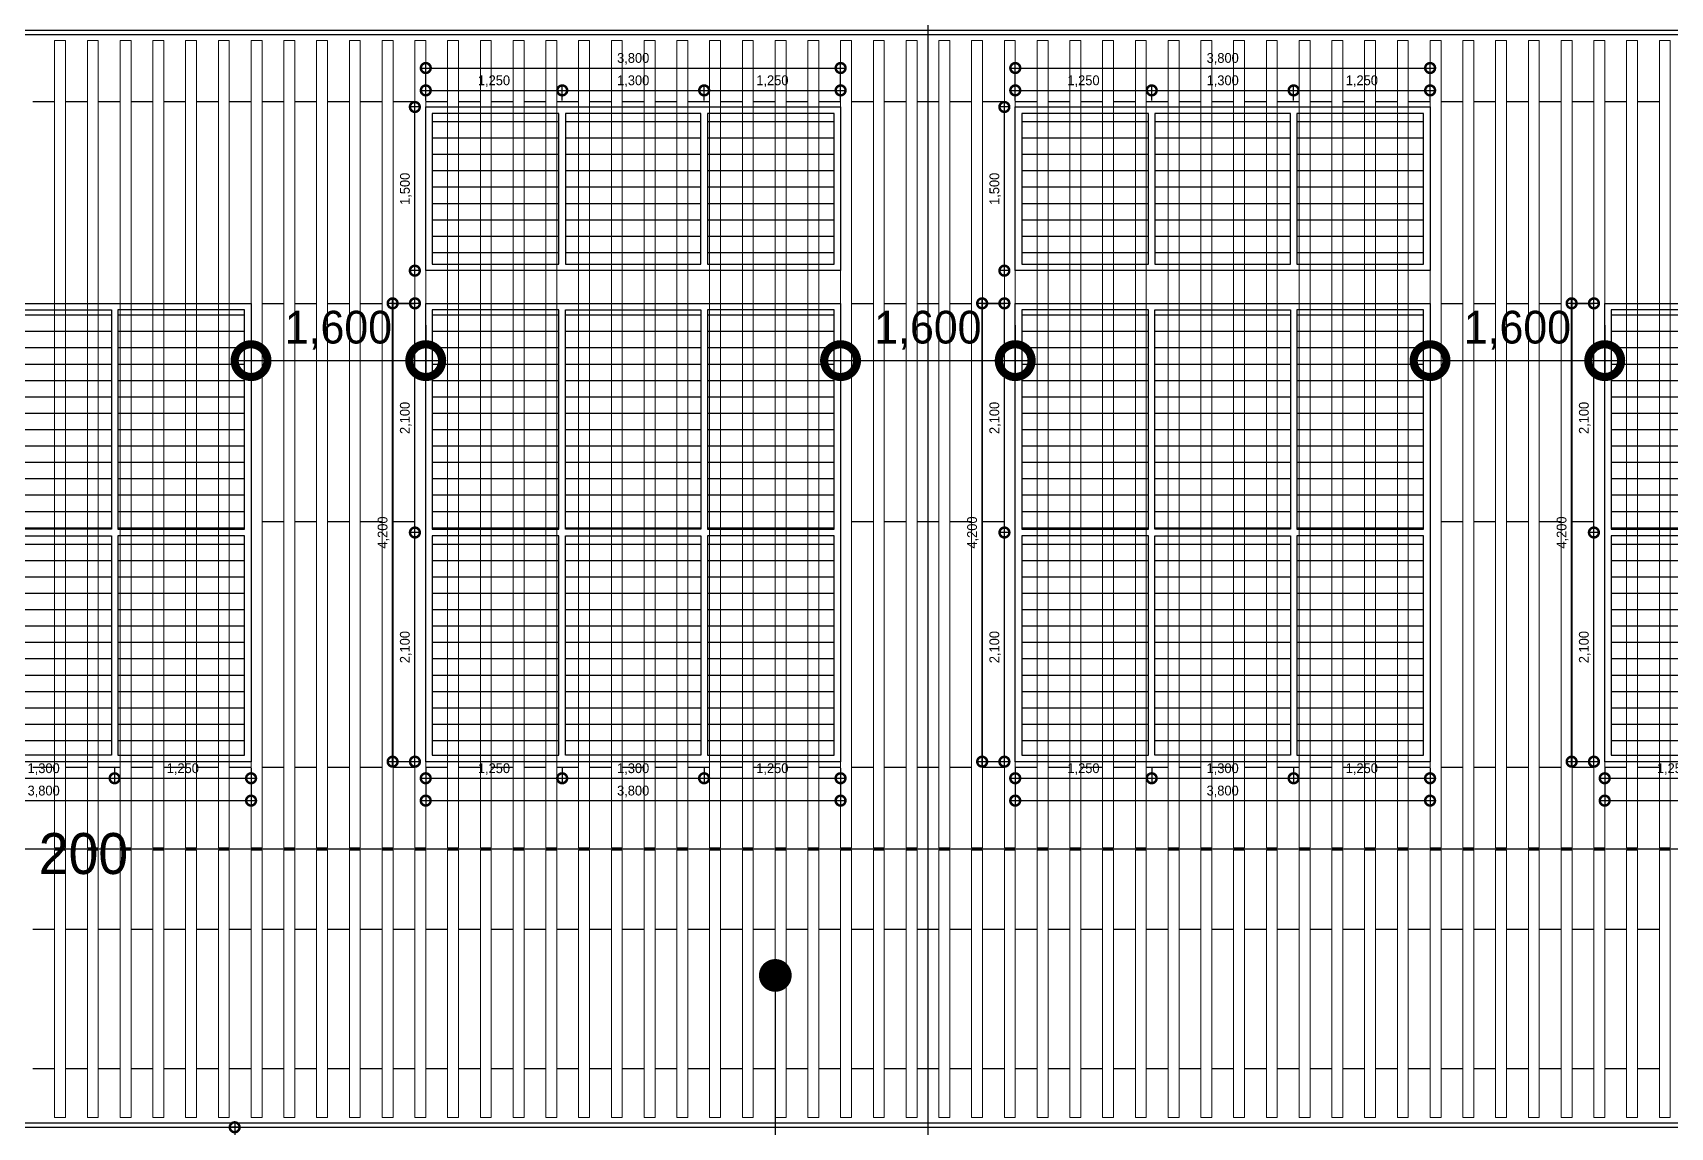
# Model space of a CAD drawing. Extents: x -430745 to 210250, y -41033 to 148500.
# Drawn here: x 83895 to 98895, y 43929 to 53959 of the extents above; entities that cross this region are included whole.
import ezdxf

# ---------------------------------------------------------------- set-up
doc = ezdxf.new("R2010")
doc.units = 0
doc.header["$LTSCALE"] = 250
doc.header["$MEASUREMENT"] = 0
doc.layers.get('0').update_dxf_attribs({"linetype": 'CONTINUOUS'})
doc.layers.get('Defpoints').update_dxf_attribs({"linetype": 'CONTINUOUS'})
for name, color, linetype in [('A-CEN', 1, 'CONTINUOUS'), ('A-DIM', 7, 'CONTINUOUS'), ('A-ELE-251', 251, 'CONTINUOUS'), ('A-ELE-252', 252, 'CONTINUOUS'), ('A-ELE-7', 7, 'CONTINUOUS'), ('A-ELE-8', 8, 'CONTINUOUS')]:
    doc.layers.add(name, color=color, linetype=linetype)
doc.layers.add('A-ELE-9', color=9, linetype='CONTINUOUS', lineweight=5)
doc.layers.add('NOPLOT', color=193, linetype='CONTINUOUS', plot=False)
doc.layers.add('NOPLOT-TEXT', color=41, linetype='CONTINUOUS', plot=False)
doc.styles.add('Gdim', font='')
doc.styles.add('Gtx', font='')
doc.styles.get('Gdim').set_extended_font_data('Dotum')
doc.styles.get('Gtx').set_extended_font_data('Dotum')
doc.dimstyles.new('Gdim100', dxfattribs={"dimscale": 100, "dimtxt": 3, "dimasz": 6, "dimexe": 1.5, "dimexo": 2, "dimgap": 1, "dimtad": 1, "dimdec": 0, "dimzin": 0, "dimdsep": 46, "dimtxsty": 'Gdim', "dimblk": 'DOTSMALL', "dimcen": 1.5, "dimdle": 1.5, "dimclrd": 1, "dimclre": 1, "dimclrt": 256, "dimazin": 0, "dimtfac": 1, "dimtdec": 0, "dimtix": 1, "dimtmove": 2, "dimatfit": 3, "dimldrblk": 'DOTSMALL', "dimfxl": 1.5, "dimtolj": 1, "dimtzin": 0, "dimlwd": -1, "dimlwe": -1, "dimarcsym": 0})
doc.dimstyles.new('Gdim250', dxfattribs={"dimscale": 250, "dimtxt": 3, "dimasz": 6, "dimexe": 1.5, "dimexo": 2, "dimgap": 1, "dimtad": 1, "dimdec": 0, "dimzin": 0, "dimdsep": 46, "dimlunit": 6, "dimtxsty": 'Gdim', "dimblk": 'DOTSMALL', "dimblk1": 'DOTSMALL', "dimblk2": 'DOTSMALL', "dimsah": 1, "dimcen": 1.5, "dimdle": 1.5, "dimclrd": 1, "dimclre": 1, "dimclrt": 256, "dimazin": 0, "dimtfac": 1, "dimtdec": 0, "dimtix": 1, "dimtmove": 2, "dimatfit": 3, "dimldrblk": 'DOTSMALL', "dimfxl": 1.5, "dimtolj": 1, "dimtzin": 0, "dimlwd": -1, "dimlwe": -1, "dimarcsym": 1})

# ---------------------------------------------------------------- blocks, each defined once
blk = doc.blocks.new('A-CEN-NORTH1')
at = {"layer": 'A-CEN'}
for p, q in [((14558111.9, -182238.1), (14558111.9, -289571.4)), ((14490100, -263675.9, 0), (14592511.9, -263675.9, 0))]:
    blk.add_line(p, q, dxfattribs=at)
blk = doc.blocks.new('_DotSmall')
at = {"color": 0, "linetype": 'ByBlock', "const_width": 0.5}
blk.add_lwpolyline([(-0.0625, 0, 1), (0.0625, 0, 1)], format="xyb", close=True, dxfattribs=at)
blk = doc.blocks.new('*D334')
at = {"layer": 'Defpoints', "color": 0, "transparency": 16777216}
for p in [(85895, 51479), (87495, 51479), (87495, 50954)]:
    blk.add_point(p, dxfattribs=at)
at = {"layer": 'NOPLOT', "color": 1, "transparency": 16777216}
for p, q in [((85895, 51279), (85895, 50804)), ((87495, 51279), (87495, 50804)), ((85745, 50954), (87645, 50954))]:
    blk.add_line(p, q, dxfattribs=at)
at = {"layer": 'NOPLOT', "color": 1, "transparency": 16777216, "xscale": 600, "yscale": 600, "zscale": 600, "rotation": 180}
blk.add_blockref('_DotSmall', (85895, 50954), dxfattribs=at)
at = {"layer": 'NOPLOT', "color": 1, "transparency": 16777216, "xscale": 600, "yscale": 600, "zscale": 600}
blk.add_blockref('_DotSmall', (87495, 50954), dxfattribs=at)
at = {"layer": 'NOPLOT', "transparency": 16777216, "insert": (86695, 51233), "char_height": 300, "attachment_point": 5, "style": 'Gdim'}
blk.add_mtext('\\A1;1,600', dxfattribs=at)
blk = doc.blocks.new('*D318')
at = {"layer": 'Defpoints', "color": 0, "transparency": 16777216}
for p in [(91295, 51479), (92895, 51479, 0), (92895, 50954)]:
    blk.add_point(p, dxfattribs=at)
at = {"layer": 'NOPLOT', "color": 1, "transparency": 16777216}
for p, q in [((91295, 51279), (91295, 50804)), ((92895, 51279), (92895, 50804)), ((91145, 50954), (93045, 50954))]:
    blk.add_line(p, q, dxfattribs=at)
at = {"layer": 'NOPLOT', "color": 1, "transparency": 16777216, "xscale": 600, "yscale": 600, "zscale": 600, "rotation": 180}
blk.add_blockref('_DotSmall', (91295, 50954), dxfattribs=at)
at = {"layer": 'NOPLOT', "color": 1, "transparency": 16777216, "xscale": 600, "yscale": 600, "zscale": 600}
blk.add_blockref('_DotSmall', (92895, 50954), dxfattribs=at)
at = {"layer": 'NOPLOT', "transparency": 16777216, "insert": (92095, 51233), "char_height": 300, "attachment_point": 5, "style": 'Gdim'}
blk.add_mtext('\\A1;1,600', dxfattribs=at)
blk = doc.blocks.new('*D319')
at = {"layer": 'Defpoints', "color": 0, "transparency": 16777216}
for p in [(96695, 51479), (98295, 51479), (98295, 50954)]:
    blk.add_point(p, dxfattribs=at)
at = {"layer": 'NOPLOT', "color": 1, "transparency": 16777216}
for p, q in [((96695, 51279), (96695, 50804)), ((98295, 51279), (98295, 50804)), ((96545, 50954), (98445, 50954))]:
    blk.add_line(p, q, dxfattribs=at)
at = {"layer": 'NOPLOT', "color": 1, "transparency": 16777216, "xscale": 600, "yscale": 600, "zscale": 600, "rotation": 180}
blk.add_blockref('_DotSmall', (96695, 50954), dxfattribs=at)
at = {"layer": 'NOPLOT', "color": 1, "transparency": 16777216, "xscale": 600, "yscale": 600, "zscale": 600}
blk.add_blockref('_DotSmall', (98295, 50954), dxfattribs=at)
at = {"layer": 'NOPLOT', "transparency": 16777216, "insert": (97495, 51233), "char_height": 300, "attachment_point": 5, "style": 'Gdim'}
blk.add_mtext('\\A1;1,600', dxfattribs=at)
blk = doc.blocks.new('*D345')
at = {"layer": 'Defpoints', "color": 0, "transparency": 16777216}
for p in [(110569, 52479), (110695, 52479), (110695, 52429), (72095, 37429), (79695, 37429), (79695, 36904)]:
    blk.add_point(p, dxfattribs=at)
at = {"layer": 'NOPLOT', "color": 1, "transparency": 16777216}
for p, q in [((110569, 52479), (110569, 53079)), ((110495, 52479), (110419, 52479)), ((110495, 52429), (110419, 52429)), ((110569, 52429), (110569, 52479)), ((110569, 52429), (110569, 51829)), ((72095, 37229), (72095, 36754)), ((79695, 37229), (79695, 36754)), ((71945, 36904), (79845, 36904))]:
    blk.add_line(p, q, dxfattribs=at)
at = {"layer": 'NOPLOT', "color": 1, "transparency": 16777216, "xscale": 600, "yscale": 600, "zscale": 600}
for p, rotation in [((110569, 52479), 270), ((110569, 52429), 90), ((72095, 36904), 180)]:
    blk.add_blockref('_DotSmall', p, dxfattribs=dict(at, rotation=rotation))
blk.add_blockref('_DotSmall', (79695, 36904), dxfattribs=at)
at = {"layer": 'NOPLOT', "transparency": 16777216, "insert": (110319, 52454), "char_height": 300, "attachment_point": 5, "rotation": 90, "style": 'Gdim'}
blk.add_mtext('\\A1;50', dxfattribs=at)
at = {"layer": 'NOPLOT', "transparency": 16777216, "insert": (75895, 37183), "char_height": 300, "attachment_point": 5, "style": 'Gdim'}
blk.add_mtext('\\A1;7,600', dxfattribs=at)
blk = doc.blocks.new('*D65')
at = {"layer": 'Defpoints', "color": 0, "transparency": 16777216}
for p in [(360, 3226), (-890, 3074), (360, 3074)]:
    blk.add_point(p, dxfattribs=at)
at = {"layer": 'NOPLOT', "color": 1, "transparency": 16777216}
for p, q in [((-935, 3226), (405, 3226)), ((-890, 3134), (-890, 3271)), ((360, 3134), (360, 3271))]:
    blk.add_line(p, q, dxfattribs=at)
at = {"layer": 'NOPLOT', "color": 1, "transparency": 16777216, "xscale": 180, "yscale": 180, "zscale": 180, "rotation": 180}
blk.add_blockref('_DotSmall', (-890, 3226), dxfattribs=at)
at = {"layer": 'NOPLOT', "color": 1, "transparency": 16777216, "xscale": 180, "yscale": 180, "zscale": 180}
blk.add_blockref('_DotSmall', (360, 3226), dxfattribs=at)
at = {"layer": 'NOPLOT', "transparency": 16777216, "insert": (-265, 3310), "char_height": 90, "attachment_point": 5, "style": 'Gdim'}
blk.add_mtext('\\A1;1,250', dxfattribs=at)
blk = doc.blocks.new('*D66')
at = {"layer": 'Defpoints', "color": 0, "transparency": 16777216}
for p in [(-990, 3074), (-890, 3074), (-890, 1574)]:
    blk.add_point(p, dxfattribs=at)
at = {"layer": 'NOPLOT', "color": 1, "transparency": 16777216}
for p, q in [((-950, 3074), (-1035, 3074)), ((-990, 1529), (-990, 3119)), ((-950, 1574), (-1035, 1574))]:
    blk.add_line(p, q, dxfattribs=at)
at = {"layer": 'NOPLOT', "color": 1, "transparency": 16777216, "xscale": 180, "yscale": 180, "zscale": 180}
for p, rotation in [((-990, 3074), 90), ((-990, 1574), 270)]:
    blk.add_blockref('_DotSmall', p, dxfattribs=dict(at, rotation=rotation))
at = {"layer": 'NOPLOT', "transparency": 16777216, "insert": (-1073, 2324), "char_height": 90, "attachment_point": 5, "rotation": 90, "style": 'Gdim'}
blk.add_mtext('\\A1;1,500', dxfattribs=at)
blk = doc.blocks.new('*D69')
at = {"layer": 'Defpoints', "color": 0, "transparency": 16777216}
for p in [(2910, 3431), (-890, 3074), (2910, 3074)]:
    blk.add_point(p, dxfattribs=at)
at = {"layer": 'NOPLOT', "color": 1, "transparency": 16777216}
for p, q in [((-890, 3134), (-890, 3476)), ((2910, 3134), (2910, 3476)), ((-935, 3431), (2955, 3431))]:
    blk.add_line(p, q, dxfattribs=at)
at = {"layer": 'NOPLOT', "color": 1, "transparency": 16777216, "xscale": 180, "yscale": 180, "zscale": 180, "rotation": 180}
blk.add_blockref('_DotSmall', (-890, 3431), dxfattribs=at)
at = {"layer": 'NOPLOT', "color": 1, "transparency": 16777216, "xscale": 180, "yscale": 180, "zscale": 180}
blk.add_blockref('_DotSmall', (2910, 3431), dxfattribs=at)
at = {"layer": 'NOPLOT', "transparency": 16777216, "insert": (1010, 3515), "char_height": 90, "attachment_point": 5, "style": 'Gdim'}
blk.add_mtext('\\A1;3,800', dxfattribs=at)
blk = doc.blocks.new('*D67')
at = {"layer": 'Defpoints', "color": 0, "transparency": 16777216}
for p in [(1660, 3226), (360, 3074), (1660, 3074)]:
    blk.add_point(p, dxfattribs=at)
at = {"layer": 'NOPLOT', "color": 1, "transparency": 16777216}
for p, q in [((315, 3226), (1705, 3226)), ((360, 3134), (360, 3271)), ((1660, 3134), (1660, 3271))]:
    blk.add_line(p, q, dxfattribs=at)
at = {"layer": 'NOPLOT', "color": 1, "transparency": 16777216, "xscale": 180, "yscale": 180, "zscale": 180, "rotation": 180}
blk.add_blockref('_DotSmall', (360, 3226), dxfattribs=at)
at = {"layer": 'NOPLOT', "color": 1, "transparency": 16777216, "xscale": 180, "yscale": 180, "zscale": 180}
blk.add_blockref('_DotSmall', (1660, 3226), dxfattribs=at)
at = {"layer": 'NOPLOT', "transparency": 16777216, "insert": (1010, 3310), "char_height": 90, "attachment_point": 5, "style": 'Gdim'}
blk.add_mtext('\\A1;1,300', dxfattribs=at)
blk = doc.blocks.new('*D68')
at = {"layer": 'Defpoints', "color": 0, "transparency": 16777216}
for p in [(2910, 3226), (1660, 3074), (2910, 3074)]:
    blk.add_point(p, dxfattribs=at)
at = {"layer": 'NOPLOT', "color": 1, "transparency": 16777216}
for p, q in [((1615, 3226), (2955, 3226)), ((1660, 3134), (1660, 3271)), ((2910, 3134), (2910, 3271))]:
    blk.add_line(p, q, dxfattribs=at)
at = {"layer": 'NOPLOT', "color": 1, "transparency": 16777216, "xscale": 180, "yscale": 180, "zscale": 180, "rotation": 180}
blk.add_blockref('_DotSmall', (1660, 3226), dxfattribs=at)
at = {"layer": 'NOPLOT', "color": 1, "transparency": 16777216, "xscale": 180, "yscale": 180, "zscale": 180}
blk.add_blockref('_DotSmall', (2910, 3226), dxfattribs=at)
at = {"layer": 'NOPLOT', "transparency": 16777216, "insert": (2285, 3310), "char_height": 90, "attachment_point": 5, "style": 'Gdim'}
blk.add_mtext('\\A1;1,250', dxfattribs=at)
blk = doc.blocks.new('*D70')
at = {"layer": 'Defpoints', "color": 0, "transparency": 16777216}
for p in [(60396, 49379), (60495, 49379), (60495, 47279)]:
    blk.add_point(p, dxfattribs=at)
at = {"layer": 'NOPLOT', "color": 1, "transparency": 16777216}
for p, q in [((60435, 49379), (60351, 49379)), ((60396, 47234), (60396, 49424)), ((60435, 47279), (60351, 47279))]:
    blk.add_line(p, q, dxfattribs=at)
at = {"layer": 'NOPLOT', "color": 1, "transparency": 16777216, "xscale": 180, "yscale": 180, "zscale": 180}
for p, rotation in [((60396, 49379), 90), ((60396, 47279), 270)]:
    blk.add_blockref('_DotSmall', p, dxfattribs=dict(at, rotation=rotation))
at = {"layer": 'NOPLOT', "transparency": 16777216, "insert": (60312, 48329), "char_height": 90, "attachment_point": 5, "rotation": 90, "style": 'Gdim'}
blk.add_mtext('\\A1;2,100', dxfattribs=at)
blk = doc.blocks.new('*D71')
at = {"layer": 'Defpoints', "color": 0, "transparency": 16777216}
for p in [(60495, 47279), (61745, 47279), (61745, 47127)]:
    blk.add_point(p, dxfattribs=at)
at = {"layer": 'NOPLOT', "color": 1, "transparency": 16777216}
for p, q in [((60450, 47127), (61790, 47127)), ((60495, 47219), (60495, 47082)), ((61745, 47219), (61745, 47082))]:
    blk.add_line(p, q, dxfattribs=at)
at = {"layer": 'NOPLOT', "color": 1, "transparency": 16777216, "xscale": 180, "yscale": 180, "zscale": 180, "rotation": 180}
blk.add_blockref('_DotSmall', (60495, 47127), dxfattribs=at)
at = {"layer": 'NOPLOT', "color": 1, "transparency": 16777216, "xscale": 180, "yscale": 180, "zscale": 180}
blk.add_blockref('_DotSmall', (61745, 47127), dxfattribs=at)
at = {"layer": 'NOPLOT', "transparency": 16777216, "insert": (61120, 47211), "char_height": 90, "attachment_point": 5, "style": 'Gdim'}
blk.add_mtext('\\A1;1,250', dxfattribs=at)
blk = doc.blocks.new('*D72')
at = {"layer": 'Defpoints', "color": 0, "transparency": 16777216}
for p in [(61745, 47279), (63045, 47279), (63045, 47127)]:
    blk.add_point(p, dxfattribs=at)
at = {"layer": 'NOPLOT', "color": 1, "transparency": 16777216}
for p, q in [((61700, 47127), (63090, 47127)), ((61745, 47219), (61745, 47082)), ((63045, 47219), (63045, 47082))]:
    blk.add_line(p, q, dxfattribs=at)
at = {"layer": 'NOPLOT', "color": 1, "transparency": 16777216, "xscale": 180, "yscale": 180, "zscale": 180, "rotation": 180}
blk.add_blockref('_DotSmall', (61745, 47127), dxfattribs=at)
at = {"layer": 'NOPLOT', "color": 1, "transparency": 16777216, "xscale": 180, "yscale": 180, "zscale": 180}
blk.add_blockref('_DotSmall', (63045, 47127), dxfattribs=at)
at = {"layer": 'NOPLOT', "transparency": 16777216, "insert": (62395, 47211), "char_height": 90, "attachment_point": 5, "style": 'Gdim'}
blk.add_mtext('\\A1;1,300', dxfattribs=at)
blk = doc.blocks.new('*D73')
at = {"layer": 'Defpoints', "color": 0, "transparency": 16777216}
for p in [(63045, 47279), (64295, 47279), (64295, 47127)]:
    blk.add_point(p, dxfattribs=at)
at = {"layer": 'NOPLOT', "color": 1, "transparency": 16777216}
for p, q in [((63000, 47127), (64340, 47127)), ((63045, 47219), (63045, 47082)), ((64295, 47219), (64295, 47082))]:
    blk.add_line(p, q, dxfattribs=at)
at = {"layer": 'NOPLOT', "color": 1, "transparency": 16777216, "xscale": 180, "yscale": 180, "zscale": 180, "rotation": 180}
blk.add_blockref('_DotSmall', (63045, 47127), dxfattribs=at)
at = {"layer": 'NOPLOT', "color": 1, "transparency": 16777216, "xscale": 180, "yscale": 180, "zscale": 180}
blk.add_blockref('_DotSmall', (64295, 47127), dxfattribs=at)
at = {"layer": 'NOPLOT', "transparency": 16777216, "insert": (63670, 47211), "char_height": 90, "attachment_point": 5, "style": 'Gdim'}
blk.add_mtext('\\A1;1,250', dxfattribs=at)
blk = doc.blocks.new('*D74')
at = {"layer": 'Defpoints', "color": 0, "transparency": 16777216}
for p in [(60495, 47279), (64295, 47279), (64295, 46922)]:
    blk.add_point(p, dxfattribs=at)
at = {"layer": 'NOPLOT', "color": 1, "transparency": 16777216}
for p, q in [((60495, 47219), (60495, 46877)), ((64295, 47219), (64295, 46877)), ((60450, 46922), (64340, 46922))]:
    blk.add_line(p, q, dxfattribs=at)
at = {"layer": 'NOPLOT', "color": 1, "transparency": 16777216, "xscale": 180, "yscale": 180, "zscale": 180, "rotation": 180}
blk.add_blockref('_DotSmall', (60495, 46922), dxfattribs=at)
at = {"layer": 'NOPLOT', "color": 1, "transparency": 16777216, "xscale": 180, "yscale": 180, "zscale": 180}
blk.add_blockref('_DotSmall', (64295, 46922), dxfattribs=at)
at = {"layer": 'NOPLOT', "transparency": 16777216, "insert": (62395, 47006), "char_height": 90, "attachment_point": 5, "style": 'Gdim'}
blk.add_mtext('\\A1;3,800', dxfattribs=at)
blk = doc.blocks.new('*D75')
at = {"layer": 'Defpoints', "color": 0, "transparency": 16777216}
for p in [(60396, 51479), (60495, 51479), (60495, 49379)]:
    blk.add_point(p, dxfattribs=at)
at = {"layer": 'NOPLOT', "color": 1, "transparency": 16777216}
for p, q in [((60435, 51479), (60351, 51479)), ((60396, 49334), (60396, 51524)), ((60435, 49379), (60351, 49379))]:
    blk.add_line(p, q, dxfattribs=at)
at = {"layer": 'NOPLOT', "color": 1, "transparency": 16777216, "xscale": 180, "yscale": 180, "zscale": 180}
for p, rotation in [((60396, 51479), 90), ((60396, 49379), 270)]:
    blk.add_blockref('_DotSmall', p, dxfattribs=dict(at, rotation=rotation))
at = {"layer": 'NOPLOT', "transparency": 16777216, "insert": (60312, 50429), "char_height": 90, "attachment_point": 5, "rotation": 90, "style": 'Gdim'}
blk.add_mtext('\\A1;2,100', dxfattribs=at)
blk = doc.blocks.new('*D76')
at = {"layer": 'Defpoints', "color": 0, "transparency": 16777216}
for p in [(60192, 51479), (60495, 51479), (60495, 47279)]:
    blk.add_point(p, dxfattribs=at)
at = {"layer": 'NOPLOT', "color": 1, "transparency": 16777216}
for p, q in [((60435, 51479), (60147, 51479)), ((60192, 47234), (60192, 51524)), ((60435, 47279), (60147, 47279))]:
    blk.add_line(p, q, dxfattribs=at)
at = {"layer": 'NOPLOT', "color": 1, "transparency": 16777216, "xscale": 180, "yscale": 180, "zscale": 180}
for p, rotation in [((60192, 51479), 90), ((60192, 47279), 270)]:
    blk.add_blockref('_DotSmall', p, dxfattribs=dict(at, rotation=rotation))
at = {"layer": 'NOPLOT', "transparency": 16777216, "insert": (60108, 49379), "char_height": 90, "attachment_point": 5, "rotation": 90, "style": 'Gdim'}
blk.add_mtext('\\A1;4,200', dxfattribs=at)
blk = doc.blocks.new('*D363')
at = {"layer": 'Defpoints', "color": 0, "transparency": 16777216}
for p in [(85845, 43929), (85745, 43399), (85845, 43399)]:
    blk.add_point(p, dxfattribs=at)
at = {"layer": 'NOPLOT', "color": 1, "transparency": 16777216}
for p, q in [((85745, 43974), (85745, 43354)), ((85785, 43929), (85700, 43929)), ((85785, 43399), (85700, 43399))]:
    blk.add_line(p, q, dxfattribs=at)
at = {"layer": 'NOPLOT', "color": 1, "transparency": 16777216, "xscale": 180, "yscale": 180, "zscale": 180}
for p, rotation in [((85745, 43929), 90), ((85745, 43399), 270)]:
    blk.add_blockref('_DotSmall', p, dxfattribs=dict(at, rotation=rotation))
at = {"layer": 'NOPLOT', "transparency": 16777216, "insert": (85670, 43664), "char_height": 90, "attachment_point": 5, "rotation": 90, "style": 'Gdim'}
blk.add_mtext('\\A1;530', dxfattribs=at)
blk = doc.blocks.new('A$Ce37017e7')
for p, q in [((33360, -610), (33560, -610)), ((33660, -610), (33860, -610)), ((33960, -610), (34160, -610)), ((34260, -610), (34460, -610)), ((34560, -610), (34760, -610)), ((34860, -610), (35060, -610)), ((35160, -610), (35360, -610)), ((35460, -610), (35660, -610)), ((35760, -610), (35960, -610)), ((36060, -610), (36260, -610)), ((36360, -610), (36560, -610)), ((36660, -610), (36860, -610)), ((36960, -610), (37160, -610)), ((37260, -610), (37460, -610)), ((37560, -610), (37760, -610)), ((37860, -610), (38060, -610)), ((38160, -610), (38360, -610)), ((38460, -610), (38660, -610)), ((38760, -610), (38960, -610)), ((39060, -610), (39260, -610)), ((39360, -610), (39560, -610)), ((39660, -610), (39860, -610)), ((39960, -610), (40160, -610)), ((40260, -610), (40460, -610)), ((40560, -610), (40760, -610)), ((40860, -610), (41060, -610)), ((41160, -610), (41360, -610)), ((41460, -610), (41660, -610)), ((41760, -610), (41960, -610)), ((42060, -610), (42260, -610)), ((42360, -610), (42560, -610)), ((42660, -610), (42860, -610)), ((42960, -610), (43160, -610)), ((43260, -610), (43460, -610)), ((43560, -610), (43760, -610)), ((43860, -610), (44060, -610)), ((44160, -610), (44360, -610)), ((44460, -610), (44660, -610)), ((44760, -610), (44960, -610)), ((45060, -610), (45260, -610)), ((45360, -610), (45560, -610)), ((45660, -610), (45860, -610)), ((45960, -610), (46160, -610)), ((46260, -610), (46460, -610)), ((46560, -610), (46760, -610)), ((46860, -610), (47060, -610)), ((47160, -610), (47360, -610)), ((47460, -610), (47660, -610)), ((47760, -610), (47960, -610)), ((48060, -610), (48260, -610)), ((33360, -2460, 0), (33560, -2460, 0)), ((33660, -2460, 0), (33860, -2460, 0)), ((33960, -2460, 0), (34160, -2460, 0)), ((34260, -2460, 0), (34460, -2460, 0)), ((34560, -2460, 0), (34760, -2460, 0)), ((34860, -2460, 0), (35060, -2460, 0)), ((35160, -2460, 0), (35360, -2460, 0)), ((35460, -2460, 0), (35660, -2460, 0)), ((35760, -2460, 0), (35960, -2460, 0)), ((36060, -2460, 0), (36260, -2460, 0)), ((36360, -2460, 0), (36560, -2460, 0)), ((36660, -2460, 0), (36860, -2460, 0)), ((36960, -2460, 0), (37160, -2460, 0)), ((37260, -2460, 0), (37460, -2460, 0)), ((37560, -2460, 0), (37760, -2460, 0)), ((37860, -2460, 0), (38060, -2460, 0)), ((38160, -2460, 0), (38360, -2460, 0)), ((38460, -2460, 0), (38660, -2460, 0)), ((38760, -2460, 0), (38960, -2460, 0)), ((39060, -2460, 0), (39260, -2460, 0)), ((39360, -2460, 0), (39560, -2460, 0)), ((39660, -2460, 0), (39860, -2460, 0)), ((39960, -2460, 0), (40160, -2460, 0)), ((40260, -2460, 0), (40460, -2460, 0)), ((40560, -2460, 0), (40760, -2460, 0)), ((40860, -2460, 0), (41060, -2460, 0)), ((41160, -2460, 0), (41360, -2460, 0)), ((41460, -2460, 0), (41660, -2460, 0)), ((41760, -2460, 0), (41960, -2460, 0)), ((42060, -2460, 0), (42260, -2460, 0)), ((42360, -2460, 0), (42560, -2460, 0)), ((42660, -2460, 0), (42860, -2460, 0)), ((42960, -2460, 0), (43160, -2460, 0)), ((43260, -2460, 0), (43460, -2460, 0)), ((43560, -2460, 0), (43760, -2460, 0)), ((43860, -2460, 0), (44060, -2460, 0)), ((44160, -2460, 0), (44360, -2460, 0)), ((44460, -2460, 0), (44660, -2460, 0)), ((44760, -2460, 0), (44960, -2460, 0)), ((45060, -2460, 0), (45260, -2460, 0)), ((45360, -2460, 0), (45560, -2460, 0)), ((45660, -2460, 0), (45860, -2460, 0)), ((45960, -2460, 0), (46160, -2460, 0)), ((46260, -2460, 0), (46460, -2460, 0)), ((46560, -2460, 0), (46760, -2460, 0)), ((46860, -2460, 0), (47060, -2460, 0)), ((47160, -2460, 0), (47360, -2460, 0)), ((47460, -2460, 0), (47660, -2460, 0)), ((47760, -2460, 0), (47960, -2460, 0)), ((48060, -2460, 0), (48260, -2460, 0)), ((35460, -4460), (35660, -4460)), ((35760, -4460), (35960, -4460)), ((36060, -4460), (36260, -4460)), ((36360, -4460), (36560, -4460)), ((36660, -4460), (36860, -4460)), ((40860, -4460), (41060, -4460)), ((41160, -4460), (41360, -4460)), ((41460, -4460), (41660, -4460)), ((41760, -4460), (41960, -4460)), ((42060, -4460), (42260, -4460)), ((46260, -4460), (46460, -4460)), ((46560, -4460), (46760, -4460)), ((46860, -4460), (47060, -4460)), ((47160, -4460), (47360, -4460)), ((47460, -4460), (47660, -4460)), ((33360, -6710), (33560, -6710)), ((33660, -6710), (33860, -6710)), ((33960, -6710), (34160, -6710)), ((34260, -6710), (34460, -6710)), ((34560, -6710), (34760, -6710)), ((34860, -6710), (35060, -6710)), ((35160, -6710), (35360, -6710)), ((35460, -6710), (35660, -6710)), ((35760, -6710), (35960, -6710)), ((36060, -6710), (36260, -6710)), ((36360, -6710), (36560, -6710)), ((36660, -6710), (36860, -6710)), ((36960, -6710), (37160, -6710)), ((37260, -6710), (37460, -6710)), ((37560, -6710), (37760, -6710)), ((37860, -6710), (38060, -6710)), ((38160, -6710), (38360, -6710)), ((38460, -6710), (38660, -6710)), ((38760, -6710), (38960, -6710)), ((39060, -6710), (39260, -6710)), ((39360, -6710), (39560, -6710)), ((39660, -6710), (39860, -6710)), ((39960, -6710), (40160, -6710)), ((40260, -6710), (40460, -6710)), ((40560, -6710), (40760, -6710)), ((40860, -6710), (41060, -6710)), ((41160, -6710), (41360, -6710)), ((41460, -6710), (41660, -6710)), ((41760, -6710), (41960, -6710)), ((42060, -6710), (42260, -6710)), ((42360, -6710), (42560, -6710)), ((42660, -6710), (42860, -6710)), ((42960, -6710), (43160, -6710)), ((43260, -6710), (43460, -6710)), ((43560, -6710), (43760, -6710)), ((43860, -6710), (44060, -6710)), ((44160, -6710), (44360, -6710)), ((44460, -6710), (44660, -6710)), ((44760, -6710), (44960, -6710)), ((45060, -6710), (45260, -6710)), ((45360, -6710), (45560, -6710)), ((45660, -6710), (45860, -6710)), ((45960, -6710), (46160, -6710)), ((46260, -6710), (46460, -6710)), ((46560, -6710), (46760, -6710)), ((46860, -6710), (47060, -6710)), ((47160, -6710), (47360, -6710)), ((47460, -6710), (47660, -6710)), ((47760, -6710), (47960, -6710)), ((48060, -6710), (48260, -6710)), ((33360, -8195, 0), (33560, -8195, 0)), ((33660, -8195, 0), (33860, -8195, 0)), ((33960, -8195, 0), (34160, -8195, 0)), ((34260, -8195, 0), (34460, -8195, 0)), ((34560, -8195, 0), (34760, -8195, 0)), ((34860, -8195, 0), (35060, -8195, 0)), ((35160, -8195, 0), (35360, -8195, 0)), ((35460, -8195, 0), (35660, -8195, 0)), ((35760, -8195, 0), (35960, -8195, 0)), ((36060, -8195, 0), (36260, -8195, 0)), ((36360, -8195, 0), (36560, -8195, 0)), ((36660, -8195, 0), (36860, -8195, 0)), ((36960, -8195, 0), (37160, -8195, 0)), ((37260, -8195, 0), (37460, -8195, 0)), ((37560, -8195, 0), (37760, -8195, 0)), ((37860, -8195, 0), (38060, -8195, 0)), ((38160, -8195, 0), (38360, -8195, 0)), ((38460, -8195, 0), (38660, -8195, 0)), ((38760, -8195, 0), (38960, -8195, 0)), ((39060, -8195, 0), (39260, -8195, 0)), ((39360, -8195, 0), (39560, -8195, 0)), ((39660, -8195, 0), (39860, -8195, 0)), ((39960, -8195, 0), (40160, -8195, 0)), ((40260, -8195, 0), (40460, -8195, 0)), ((40560, -8195, 0), (40760, -8195, 0)), ((40860, -8195, 0), (41060, -8195, 0)), ((41160, -8195, 0), (41360, -8195, 0)), ((41460, -8195, 0), (41660, -8195, 0)), ((41760, -8195, 0), (41960, -8195, 0)), ((42060, -8195, 0), (42260, -8195, 0)), ((42360, -8195, 0), (42560, -8195, 0)), ((42660, -8195, 0), (42860, -8195, 0)), ((42960, -8195, 0), (43160, -8195, 0)), ((43260, -8195, 0), (43460, -8195, 0)), ((43560, -8195, 0), (43760, -8195, 0)), ((43860, -8195, 0), (44060, -8195, 0)), ((44160, -8195, 0), (44360, -8195, 0)), ((44460, -8195, 0), (44660, -8195, 0)), ((44760, -8195, 0), (44960, -8195, 0)), ((45060, -8195, 0), (45260, -8195, 0)), ((45360, -8195, 0), (45560, -8195, 0)), ((45660, -8195, 0), (45860, -8195, 0)), ((45960, -8195, 0), (46160, -8195, 0)), ((46260, -8195, 0), (46460, -8195, 0)), ((46560, -8195, 0), (46760, -8195, 0)), ((46860, -8195, 0), (47060, -8195, 0)), ((47160, -8195, 0), (47360, -8195, 0)), ((47460, -8195, 0), (47660, -8195, 0)), ((47760, -8195, 0), (47960, -8195, 0)), ((48060, -8195, 0), (48260, -8195, 0)), ((33360, -9470, 0), (33560, -9470, 0)), ((33660, -9470, 0), (33860, -9470, 0)), ((33960, -9470, 0), (34160, -9470, 0)), ((34260, -9470, 0), (34460, -9470, 0)), ((34560, -9470, 0), (34760, -9470, 0)), ((34860, -9470, 0), (35060, -9470, 0)), ((35160, -9470, 0), (35360, -9470, 0)), ((35460, -9470, 0), (35660, -9470, 0)), ((35760, -9470, 0), (35960, -9470, 0)), ((36060, -9470, 0), (36260, -9470, 0)), ((36360, -9470, 0), (36560, -9470, 0)), ((36660, -9470, 0), (36860, -9470, 0)), ((36960, -9470, 0), (37160, -9470, 0)), ((37260, -9470, 0), (37460, -9470, 0)), ((37560, -9470, 0), (37760, -9470, 0)), ((37860, -9470, 0), (38060, -9470, 0)), ((38160, -9470, 0), (38360, -9470, 0)), ((38460, -9470, 0), (38660, -9470, 0)), ((38760, -9470, 0), (38960, -9470, 0)), ((39060, -9470, 0), (39260, -9470, 0)), ((39360, -9470, 0), (39560, -9470, 0)), ((39660, -9470, 0), (39860, -9470, 0)), ((39960, -9470, 0), (40160, -9470, 0)), ((40260, -9470, 0), (40460, -9470, 0)), ((40560, -9470, 0), (40760, -9470, 0)), ((40860, -9470, 0), (41060, -9470, 0)), ((41160, -9470, 0), (41360, -9470, 0)), ((41460, -9470, 0), (41660, -9470, 0)), ((41760, -9470, 0), (41960, -9470, 0)), ((42060, -9470, 0), (42260, -9470, 0)), ((42360, -9470, 0), (42560, -9470, 0)), ((42660, -9470, 0), (42860, -9470, 0)), ((42960, -9470, 0), (43160, -9470, 0)), ((43260, -9470, 0), (43460, -9470, 0)), ((43560, -9470, 0), (43760, -9470, 0)), ((43860, -9470, 0), (44060, -9470, 0)), ((44160, -9470, 0), (44360, -9470, 0)), ((44460, -9470, 0), (44660, -9470, 0)), ((44760, -9470, 0), (44960, -9470, 0)), ((45060, -9470, 0), (45260, -9470, 0)), ((45360, -9470, 0), (45560, -9470, 0)), ((45660, -9470, 0), (45860, -9470, 0)), ((45960, -9470, 0), (46160, -9470, 0)), ((46260, -9470, 0), (46460, -9470, 0)), ((46560, -9470, 0), (46760, -9470, 0)), ((46860, -9470, 0), (47060, -9470, 0)), ((47160, -9470, 0), (47360, -9470, 0)), ((47460, -9470, 0), (47660, -9470, 0)), ((47760, -9470, 0), (47960, -9470, 0)), ((48060, -9470, 0), (48260, -9470, 0))]:
    blk.add_line(p, q)
blk = doc.blocks.new('A$C69c658d5')
at = {"layer": 'A-ELE-252'}
h = blk.add_hatch(dxfattribs=at)
h.set_pattern_fill('_USER', color=256, scale=150, pattern_type=0)
h.set_pattern_definition([(0, (-61385.51, -50204.66), (0, 150), [])])
h.paths.add_polyline_path([(329.7, 3014.3), (-830.3, 3014.3), (-830.3, 1634.3), (329.7, 1634.3)])
h.paths.add_polyline_path([(1629.7, 3014.3), (389.7, 3014.3), (389.7, 1634.3), (1629.7, 1634.3)])
h.paths.add_polyline_path([(2849.7, 3014.3), (1689.7, 3014.3), (1689.7, 1634.3), (2849.7, 1634.3)])
at = {"layer": 'A-ELE-251', "elevation": 0}
blk.add_lwpolyline([(2909.7, 1574.3), (-890.3, 1574.3), (-890.3, 3074.3), (2909.7, 3074.3)], close=True, dxfattribs=at)
at = {"layer": 'A-ELE-252', "elevation": 0}
for points in [[(-830.3, 1634.3), (329.7, 1634.3), (329.7, 3014.3), (-830.3, 3014.3)], [(389.7, 1634.3), (1629.7, 1634.3), (1629.7, 3014.3), (389.7, 3014.3)], [(1689.7, 1634.3), (2849.7, 1634.3), (2849.7, 3014.3), (1689.7, 3014.3)]]:
    blk.add_lwpolyline(points, close=True, dxfattribs=at)
at = {"layer": 'NOPLOT'}
for base, p1, p2, picture, middle in [((2909.7, 3431.3), (-890.3, 3074.3), (2909.7, 3074.3), '*D69', (1009.7, 3515)), ((359.7, 3226.2), (-890.3, 3074.3), (359.7, 3074.3), '*D65', (-265.3, 3309.9)), ((1659.7, 3226.2), (359.7, 3074.3), (1659.7, 3074.3), '*D67', (1009.7, 3309.9)), ((2909.7, 3226.2), (1659.7, 3074.3), (2909.7, 3074.3), '*D68', (2284.7, 3309.9))]:
    dim = blk.add_linear_dim(base=base, p1=p1, p2=p2, dimstyle='Gdim250', override={"dimscale": 30, "dimfxl": 2}, dxfattribs=at)
    dim.commit()
    dim.dimension.update_dxf_attribs({"geometry": picture, "text_midpoint": middle})
dim = blk.add_linear_dim(base=(-989.5, 3074.3), p1=(-890.3, 1574.3), p2=(-890.3, 3074.3), angle=90, dimstyle='Gdim250', override={"dimscale": 30, "dimfxl": 2}, dxfattribs=at)
dim.commit()
dim.dimension.update_dxf_attribs({"geometry": '*D66', "text_midpoint": (-1073.2, 2324.3)})
blk = doc.blocks.new('A$C7177dc75')
at = {"layer": 'A-ELE-252'}
h = blk.add_hatch(dxfattribs=at)
h.set_pattern_fill('_USER', color=256, scale=150, pattern_type=0)
h.set_pattern_definition([(0, (-60054.52, -46876.95), (0, 150), [])])
h.paths.add_polyline_path([(1660.7, 4542), (500.7, 4542), (500.7, 2532), (1660.7, 2532)])
h.paths.add_polyline_path([(1660.7, 2472), (500.7, 2472), (500.7, 462), (1660.7, 462)])
h.paths.add_polyline_path([(2960.7, 2472), (1720.7, 2472), (1720.7, 462), (2960.7, 462)])
h.paths.add_polyline_path([(2960.7, 4542), (1720.7, 4542), (1720.7, 2532), (2960.7, 2532)])
h.paths.add_polyline_path([(4180.7, 4542), (3020.7, 4542), (3020.7, 2532), (4180.7, 2532)])
h.paths.add_polyline_path([(4180.7, 2472), (3020.7, 2472), (3020.7, 462), (4180.7, 462)])
at = {"layer": 'A-ELE-251', "elevation": 0}
blk.add_lwpolyline([(440.7, 4602), (4240.7, 4602), (4240.7, 402), (440.7, 402)], close=True, dxfattribs=at)
at = {"layer": 'A-ELE-252', "elevation": 0}
for points in [[(500.7, 2532), (1660.7, 2532), (1660.7, 4542), (500.7, 4542)], [(1720.7, 4542), (2960.7, 4542), (2960.7, 2532), (1720.7, 2532)], [(3020.7, 2532), (4180.7, 2532), (4180.7, 4542), (3020.7, 4542)], [(500.7, 462), (1660.7, 462), (1660.7, 2472), (500.7, 2472)], [(1720.7, 2472), (2960.7, 2472), (2960.7, 462), (1720.7, 462)], [(3020.7, 462), (4180.7, 462), (4180.7, 2472), (3020.7, 2472)]]:
    blk.add_lwpolyline(points, close=True, dxfattribs=at)
at = {"layer": 'NOPLOT'}
for base, p1, p2, picture, middle in [((137.5, 4602), (440.7, 402), (440.7, 4602), '*D76', (53.7, 2502)), ((341.5, 4602), (440.7, 2502), (440.7, 4602), '*D75', (257.8, 3552)), ((341.5, 2502), (440.7, 402), (440.7, 2502), '*D70', (257.8, 1452))]:
    dim = blk.add_linear_dim(base=base, p1=p1, p2=p2, angle=90, dimstyle='Gdim250', override={"dimscale": 30, "dimfxl": 2}, dxfattribs=at)
    dim.commit()
    dim.dimension.update_dxf_attribs({"geometry": picture, "text_midpoint": middle, "insert": (-60054.5, -46876.9)})
for base, p1, p2, picture, middle in [((1690.7, 250), (440.7, 402), (1690.7, 402), '*D71', (1065.7, 333.8)), ((4240.7, 45), (440.7, 402), (4240.7, 402), '*D74', (2340.7, 128.7)), ((2990.7, 250), (1690.7, 402), (2990.7, 402), '*D72', (2340.7, 333.8)), ((4240.7, 250), (2990.7, 402), (4240.7, 402), '*D73', (3615.7, 333.8))]:
    dim = blk.add_linear_dim(base=base, p1=p1, p2=p2, dimstyle='Gdim250', override={"dimscale": 30, "dimfxl": 2}, dxfattribs=at)
    dim.commit()
    dim.dimension.update_dxf_attribs({"geometry": picture, "text_midpoint": middle, "insert": (-60054.5, -46876.9)})

msp = doc.modelspace()

# ---------------------------------------------------------------- linework, layer by layer
at = {"layer": 'A-ELE-7', "elevation": 0}
for points in [[(111995.3, 53978.9), (50495.3, 53978.9), (50495.3, 43928.9), (111995.3, 43928.9)], [(111955.3, 53938.9), (50535.3, 53938.9), (50535.3, 43968.9), (111955.3, 43968.9)]]:
    msp.add_lwpolyline(points, close=True, dxfattribs=at)
at = {"layer": 'A-ELE-9', "elevation": 0}
for points in [[(84095.3, 53888.9), (84195.3, 53888.9), (84195.3, 46488.9), (84095.3, 46488.9)], [(84395.3, 53888.9), (84495.3, 53888.9), (84495.3, 46488.9), (84395.3, 46488.9)], [(84695.3, 53888.9), (84795.3, 53888.9), (84795.3, 46488.9), (84695.3, 46488.9)], [(84995.3, 53888.9), (85095.3, 53888.9), (85095.3, 46488.9), (84995.3, 46488.9)], [(85295.3, 53888.9), (85395.3, 53888.9), (85395.3, 46488.9), (85295.3, 46488.9)], [(85595.3, 53888.9), (85695.3, 53888.9), (85695.3, 46488.9), (85595.3, 46488.9)], [(85895.3, 53888.9), (85995.3, 53888.9), (85995.3, 46488.9), (85895.3, 46488.9)], [(86195.3, 53888.9), (86295.3, 53888.9), (86295.3, 46488.9), (86195.3, 46488.9)], [(86495.3, 53888.9), (86595.3, 53888.9), (86595.3, 46488.9), (86495.3, 46488.9)], [(86795.3, 53888.9), (86895.3, 53888.9), (86895.3, 46488.9), (86795.3, 46488.9)], [(87095.3, 53888.9), (87195.3, 53888.9), (87195.3, 46488.9), (87095.3, 46488.9)], [(87395.3, 53888.9), (87495.3, 53888.9), (87495.3, 46488.9), (87395.3, 46488.9)], [(87695.3, 53888.9), (87795.3, 53888.9), (87795.3, 46488.9), (87695.3, 46488.9)], [(87995.3, 53888.9), (88095.3, 53888.9), (88095.3, 46488.9), (87995.3, 46488.9)], [(88295.3, 53888.9), (88395.3, 53888.9), (88395.3, 46488.9), (88295.3, 46488.9)], [(88595.3, 53888.9), (88695.3, 53888.9), (88695.3, 46488.9), (88595.3, 46488.9)], [(88895.3, 53888.9), (88995.3, 53888.9), (88995.3, 46488.9), (88895.3, 46488.9)], [(89195.3, 53888.9), (89295.3, 53888.9), (89295.3, 46488.9), (89195.3, 46488.9)], [(89495.3, 53888.9), (89595.3, 53888.9), (89595.3, 46488.9), (89495.3, 46488.9)], [(89795.3, 53888.9), (89895.3, 53888.9), (89895.3, 46488.9), (89795.3, 46488.9)], [(90095.3, 53888.9), (90195.3, 53888.9), (90195.3, 46488.9), (90095.3, 46488.9)], [(90395.3, 53888.9), (90495.3, 53888.9), (90495.3, 46488.9), (90395.3, 46488.9)], [(90695.3, 53888.9), (90795.3, 53888.9), (90795.3, 46488.9), (90695.3, 46488.9)], [(90995.3, 53888.9), (91095.3, 53888.9), (91095.3, 46488.9), (90995.3, 46488.9)], [(91295.3, 53888.9), (91395.3, 53888.9), (91395.3, 46488.9), (91295.3, 46488.9)], [(91595.3, 53888.9), (91695.3, 53888.9), (91695.3, 46488.9), (91595.3, 46488.9)], [(91895.3, 53888.9), (91995.3, 53888.9), (91995.3, 46488.9), (91895.3, 46488.9)], [(92195.3, 53888.9), (92295.3, 53888.9), (92295.3, 46488.9), (92195.3, 46488.9)], [(92495.3, 53888.9), (92595.3, 53888.9), (92595.3, 46488.9), (92495.3, 46488.9)], [(92795.3, 53888.9), (92895.3, 53888.9), (92895.3, 46488.9), (92795.3, 46488.9)], [(93095.3, 53888.9), (93195.3, 53888.9), (93195.3, 46488.9), (93095.3, 46488.9)], [(93395.3, 53888.9), (93495.3, 53888.9), (93495.3, 46488.9), (93395.3, 46488.9)], [(93695.3, 53888.9), (93795.3, 53888.9), (93795.3, 46488.9), (93695.3, 46488.9)], [(93995.3, 53888.9), (94095.3, 53888.9), (94095.3, 46488.9), (93995.3, 46488.9)], [(94295.3, 53888.9), (94395.3, 53888.9), (94395.3, 46488.9), (94295.3, 46488.9)], [(94595.3, 53888.9), (94695.3, 53888.9), (94695.3, 46488.9), (94595.3, 46488.9)], [(94895.3, 53888.9), (94995.3, 53888.9), (94995.3, 46488.9), (94895.3, 46488.9)], [(95195.3, 53888.9), (95295.3, 53888.9), (95295.3, 46488.9), (95195.3, 46488.9)], [(95495.3, 53888.9), (95595.3, 53888.9), (95595.3, 46488.9), (95495.3, 46488.9)], [(95795.3, 53888.9), (95895.3, 53888.9), (95895.3, 46488.9), (95795.3, 46488.9)], [(96095.3, 53888.9), (96195.3, 53888.9), (96195.3, 46488.9), (96095.3, 46488.9)], [(96395.3, 53888.9), (96495.3, 53888.9), (96495.3, 46488.9), (96395.3, 46488.9)], [(96695.3, 53888.9), (96795.3, 53888.9), (96795.3, 46488.9), (96695.3, 46488.9)], [(96995.3, 53888.9), (97095.3, 53888.9), (97095.3, 46488.9), (96995.3, 46488.9)], [(97295.3, 53888.9), (97395.3, 53888.9), (97395.3, 46488.9), (97295.3, 46488.9)], [(97595.3, 53888.9), (97695.3, 53888.9), (97695.3, 46488.9), (97595.3, 46488.9)], [(97895.3, 53888.9), (97995.3, 53888.9), (97995.3, 46488.9), (97895.3, 46488.9)], [(98195.3, 53888.9), (98295.3, 53888.9), (98295.3, 46488.9), (98195.3, 46488.9)], [(98495.3, 53888.9), (98595.3, 53888.9), (98595.3, 46488.9), (98495.3, 46488.9)], [(98795.3, 53888.9), (98895.3, 53888.9), (98895.3, 46488.9), (98795.3, 46488.9)], [(84095.3, 46468.9), (84195.3, 46468.9), (84195.3, 44018.9), (84095.3, 44018.9)], [(84395.3, 46468.9), (84495.3, 46468.9), (84495.3, 44018.9), (84395.3, 44018.9)], [(84695.3, 46468.9), (84795.3, 46468.9), (84795.3, 44018.9), (84695.3, 44018.9)], [(84995.3, 46468.9), (85095.3, 46468.9), (85095.3, 44018.9), (84995.3, 44018.9)], [(85295.3, 46468.9), (85395.3, 46468.9), (85395.3, 44018.9), (85295.3, 44018.9)], [(85595.3, 46468.9), (85695.3, 46468.9), (85695.3, 44018.9), (85595.3, 44018.9)], [(85895.3, 46468.9), (85995.3, 46468.9), (85995.3, 44018.9), (85895.3, 44018.9)], [(86195.3, 46468.9), (86295.3, 46468.9), (86295.3, 44018.9), (86195.3, 44018.9)], [(86495.3, 46468.9), (86595.3, 46468.9), (86595.3, 44018.9), (86495.3, 44018.9)], [(86795.3, 46468.9), (86895.3, 46468.9), (86895.3, 44018.9), (86795.3, 44018.9)], [(87095.3, 46468.9), (87195.3, 46468.9), (87195.3, 44018.9), (87095.3, 44018.9)], [(87395.3, 46468.9), (87495.3, 46468.9), (87495.3, 44018.9), (87395.3, 44018.9)], [(87695.3, 46468.9), (87795.3, 46468.9), (87795.3, 44018.9), (87695.3, 44018.9)], [(87995.3, 46468.9), (88095.3, 46468.9), (88095.3, 44018.9), (87995.3, 44018.9)], [(88295.3, 46468.9), (88395.3, 46468.9), (88395.3, 44018.9), (88295.3, 44018.9)], [(88595.3, 46468.9), (88695.3, 46468.9), (88695.3, 44018.9), (88595.3, 44018.9)], [(88895.3, 46468.9), (88995.3, 46468.9), (88995.3, 44018.9), (88895.3, 44018.9)], [(89195.3, 46468.9), (89295.3, 46468.9), (89295.3, 44018.9), (89195.3, 44018.9)], [(89495.3, 46468.9), (89595.3, 46468.9), (89595.3, 44018.9), (89495.3, 44018.9)], [(89795.3, 46468.9), (89895.3, 46468.9), (89895.3, 44018.9), (89795.3, 44018.9)], [(90095.3, 46468.9), (90195.3, 46468.9), (90195.3, 44018.9), (90095.3, 44018.9)], [(90395.3, 46468.9), (90495.3, 46468.9), (90495.3, 44018.9), (90395.3, 44018.9)], [(90695.3, 46468.9), (90795.3, 46468.9), (90795.3, 44018.9), (90695.3, 44018.9)], [(90995.3, 46468.9), (91095.3, 46468.9), (91095.3, 44018.9), (90995.3, 44018.9)], [(91295.3, 46468.9), (91395.3, 46468.9), (91395.3, 44018.9), (91295.3, 44018.9)], [(91595.3, 46468.9), (91695.3, 46468.9), (91695.3, 44018.9), (91595.3, 44018.9)], [(91895.3, 46468.9), (91995.3, 46468.9), (91995.3, 44018.9), (91895.3, 44018.9)], [(92195.3, 46468.9), (92295.3, 46468.9), (92295.3, 44018.9), (92195.3, 44018.9)], [(92495.3, 46468.9), (92595.3, 46468.9), (92595.3, 44018.9), (92495.3, 44018.9)], [(92795.3, 46468.9), (92895.3, 46468.9), (92895.3, 44018.9), (92795.3, 44018.9)], [(93095.3, 46468.9), (93195.3, 46468.9), (93195.3, 44018.9), (93095.3, 44018.9)], [(93395.3, 46468.9), (93495.3, 46468.9), (93495.3, 44018.9), (93395.3, 44018.9)], [(93695.3, 46468.9), (93795.3, 46468.9), (93795.3, 44018.9), (93695.3, 44018.9)], [(93995.3, 46468.9), (94095.3, 46468.9), (94095.3, 44018.9), (93995.3, 44018.9)], [(94295.3, 46468.9), (94395.3, 46468.9), (94395.3, 44018.9), (94295.3, 44018.9)], [(94595.3, 46468.9), (94695.3, 46468.9), (94695.3, 44018.9), (94595.3, 44018.9)], [(94895.3, 46468.9), (94995.3, 46468.9), (94995.3, 44018.9), (94895.3, 44018.9)], [(95195.3, 46468.9), (95295.3, 46468.9), (95295.3, 44018.9), (95195.3, 44018.9)], [(95495.3, 46468.9), (95595.3, 46468.9), (95595.3, 44018.9), (95495.3, 44018.9)], [(95795.3, 46468.9), (95895.3, 46468.9), (95895.3, 44018.9), (95795.3, 44018.9)], [(96095.3, 46468.9), (96195.3, 46468.9), (96195.3, 44018.9), (96095.3, 44018.9)], [(96395.3, 46468.9), (96495.3, 46468.9), (96495.3, 44018.9), (96395.3, 44018.9)], [(96695.3, 46468.9), (96795.3, 46468.9), (96795.3, 44018.9), (96695.3, 44018.9)], [(96995.3, 46468.9), (97095.3, 46468.9), (97095.3, 44018.9), (96995.3, 44018.9)], [(97295.3, 46468.9), (97395.3, 46468.9), (97395.3, 44018.9), (97295.3, 44018.9)], [(97595.3, 46468.9), (97695.3, 46468.9), (97695.3, 44018.9), (97595.3, 44018.9)], [(97895.3, 46468.9), (97995.3, 46468.9), (97995.3, 44018.9), (97895.3, 44018.9)], [(98195.3, 46468.9), (98295.3, 46468.9), (98295.3, 44018.9), (98195.3, 44018.9)], [(98495.3, 46468.9), (98595.3, 46468.9), (98595.3, 44018.9), (98495.3, 44018.9)], [(98795.3, 46468.9), (98895.3, 46468.9), (98895.3, 44018.9), (98795.3, 44018.9)]]:
    msp.add_lwpolyline(points, close=True, dxfattribs=at)
at = {"layer": 'NOPLOT-TEXT', "linetype": 'Continuous', "const_width": 149.5, "elevation": 0}
msp.add_lwpolyline([(90622.1, 45320.3, -1), (90772.6, 45320.3, -1)], format="xyb", close=True, dxfattribs=at)
at = {"layer": 'NOPLOT-TEXT', "linetype": 'Continuous', "elevation": 0}
msp.add_lwpolyline([(90697.3, 45184.2), (90697.3, 26265.3), (91697.3, 26265.3)], dxfattribs=at)

# ---------------------------------------------------------------- block references
at = {"layer": 'A-DIM'}
msp.add_blockref('A-CEN-NORTH1', (-14466016.6, 310154.8), dxfattribs=at)
at = {"layer": 'A-ELE-252'}
for name, p in [('A$C69c658d5', (88385.5, 50204.6)), ('A$C69c658d5', (93785.5, 50204.6)), ('A$C7177dc75', (81654.5, 46876.9)), ('A$C7177dc75', (87054.5, 46876.9)), ('A$C7177dc75', (92454.5, 46876.9)), ('A$C7177dc75', (97854.5, 46876.9))]:
    msp.add_blockref(name, p, dxfattribs=at)
at = {"layer": 'A-ELE-8'}
msp.add_blockref('A$Ce37017e7', (50535.3, 53938.9), dxfattribs=at)

# ---------------------------------------------------------------- texts
at = {"layer": 'NOPLOT-TEXT', "linetype": 'Continuous', "style": 'Gtx'}
msp.add_text('발전기 루버: 100(W), 150(D), 간격 200', height=375, rotation=360, dxfattribs=at).set_placement((76458.6, 46249.9, 0))

# ---------------------------------------------------------------- dimensions: what is measured, and where the dimension line sits
at = {"layer": 'NOPLOT'}
dim = msp.add_linear_dim(base=(110568.7, 52478.9), p1=(110695.3, 52428.9), p2=(110695.3, 52478.9), angle=90, dimstyle='Gdim100', dxfattribs=at)
dim.commit()
dim.dimension.update_dxf_attribs({"geometry": '*D345', "text_midpoint": (110318.5, 52453.9)})
for base, p1, p2, picture, middle in [((87495.3, 50953.9), (85895.3, 51478.9), (87495.3, 51478.9), '*D334', (86695.3, 51233)), ((92895.3, 50953.9), (91295.3, 51478.9), (92895.3, 51478.9, 0), '*D318', (92095.3, 51233)), ((98295.3, 50953.9), (96695.3, 51478.9), (98295.3, 51478.9), '*D319', (97495.3, 51233))]:
    dim = msp.add_linear_dim(base=base, p1=p1, p2=p2, dimstyle='Gdim250', override={"dimscale": 100, "dimfxl": 2}, dxfattribs=at)
    dim.commit()
    dim.dimension.update_dxf_attribs({"geometry": picture, "text_midpoint": middle})
dim = msp.add_linear_dim(base=(85745.4, 43398.9), p1=(85845.3, 43928.9), p2=(85845.3, 43398.9), angle=90, dimstyle='Gdim250', override={"dimscale": 30, "dimfxl": 2}, dxfattribs=at)
dim.commit()
dim.dimension.update_dxf_attribs({"geometry": '*D363', "text_midpoint": (85670.4, 43663.9)})

doc.saveas('drawing.dxf')
